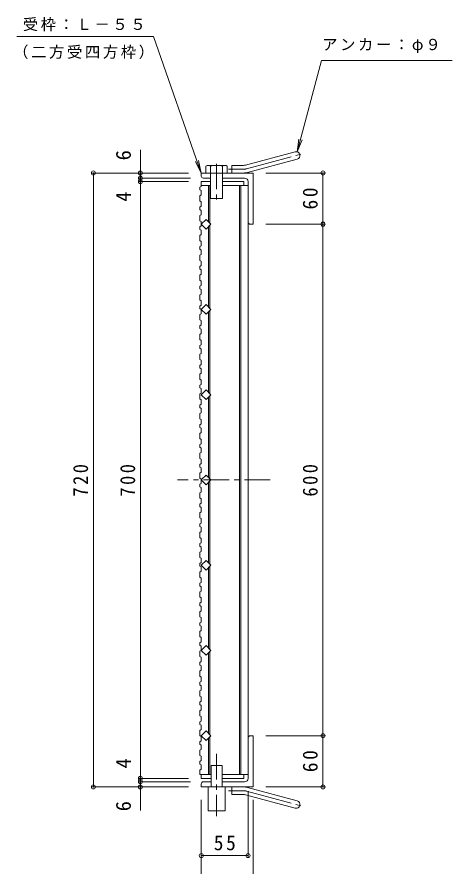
# Model space of a CAD drawing. Units: millimetres, scale not verified. Extents: x -1128 to 1035, y -823 to 795.
# Drawn here: x -61 to 450, y -279 to 718 of the extents above; entities that cross this region are included whole.
import ezdxf
from ezdxf.enums import TextEntityAlignment as Align

# ---------------------------------------------------------------- set-up
doc = ezdxf.new("R2010")
doc.units = ezdxf.units.MM
doc.header["$LTSCALE"] = 6
doc.header["$PDMODE"] = 32
doc.header["$PDSIZE"] = 4.8
doc.linetypes.add('CHAIN1', pattern=[8, 5, -1, 1, -1])
doc.linetypes.add('CHAIN2', pattern=[12, 9, -1, 1, -1])
for name, color, linetype, lineweight in [('A-1_ピット', 2, 'Continuous', 9), ('A-2_蓋', 3, 'Continuous', 9), ('A-4_寸法', 7, 'Continuous', 9), ('A-5_仕様文', 7, 'Continuous', 9), ('A-9_ｸｯｼｮﾝ材', 4, 'Continuous', 9)]:
    doc.layers.add(name, color=color, linetype=linetype, lineweight=lineweight)
doc.styles.add('ＭＳ ゴシック', font='')
doc.styles.get('ＭＳ ゴシック').set_extended_font_data('MS Gothic')

msp = doc.modelspace()

# ---------------------------------------------------------------- linework, layer by layer
at = {"layer": 'A-1_ピット'}
for p, q in [((207.834, 544.193), (266.025, 559.785)), ((210.163, 535.5), (268.354, 551.092)), ((191.689, 534.886), (191.689, 543.887)), ((205.505, 543.887), (191.689, 543.887)), ((155.69, 531.387), (155.69, 534.886)), ((216.689, 534.886), (155.69, 534.886)), ((166.69, 528.886), (158.189, 528.886)), ((206.689, 528.886), (180.69, 528.886)), ((216.689, 534.886), (216.689, 474.887)), ((210.69, 524.886), (210.69, 477.387)), ((213.189, 474.887), (216.689, 474.887)), ((210.69, -175.113), (210.69, -127.613)), ((213.189, -125.113), (216.689, -125.113)), ((216.689, -125.113), (216.689, -185.113)), ((167.19, -179.113), (158.189, -179.113)), ((206.689, -179.113), (180.19, -179.113)), ((155.69, -181.613), (155.69, -185.113)), ((216.689, -185.113), (155.69, -185.113)), ((191.689, -185.113), (191.689, -194.113)), ((210.163, -185.727), (268.354, -201.319)), ((205.505, -194.113), (191.689, -194.113)), ((207.834, -194.42), (266.025, -210.012))]:
    msp.add_line(p, q, dxfattribs=at)
at = {"layer": 'A-1_ピット', "linetype": 'CHAIN2'}
for p, q in [((208.999, 539.847), (274.165, 557.308)), ((205.505, 539.387), (187.885, 539.387)), ((205.505, -189.613), (187.885, -189.613)), ((208.999, -190.073), (274.165, -207.535))]:
    msp.add_line(p, q, dxfattribs=at)
at = {"layer": 'A-1_ピット'}
for centre, radius, start, end in [((267.19, 555.439), 4.5, 285.00014, 104.99991), ((205.505, 552.887), 9, 270, 285.00002), ((158.189, 531.387), 2.5, 180, 270), ((205.505, 552.887), 18, 270, 285), ((206.689, 524.886), 4, 0, 90), ((213.189, 477.387), 2.5, 180, 270), ((213.189, -127.613), 2.5, 90, 180), ((158.189, -181.613), 2.5, 90, 180), ((206.689, -175.113), 4, 270, 0), ((205.505, -203.113), 18, 75, 90), ((205.505, -203.113), 9, 74.99998, 90), ((267.19, -205.665), 4.5, 255.00009, 74.99986)]:
    msp.add_arc(centre, radius, start, end, dxfattribs=at)
at = {"layer": 'A-1_ピット', "linetype": 'CHAIN2'}
for centre, start, end in [((205.505, 552.886), 270, 284.99995), ((205.505, -203.113), 75.00005, 90)]:
    msp.add_arc(centre, 13.5, start, end, dxfattribs=at)
at = {"layer": 'A-2_蓋'}
for p, q in [((154.19, 518.243), (155.69, 519.243)), ((155.69, 524.886), (155.69, 519.243)), ((155.69, 524.886), (166.69, 524.886)), ((155.69, 520.387), (166.69, 520.387)), ((164.19, 520.387), (164.19, 477.7)), ((165.69, 520.387), (165.69, 476.2)), ((180.69, 520.387), (210.69, 520.387)), ((200.69, 520.387), (200.69, -170.613)), ((202.189, 520.387), (202.189, -170.613)), ((210.69, 520.387), (210.69, -170.613)), ((154.19, 518.243), (154.19, 515.243)), ((154.19, 515.243), (155.69, 514.243)), ((154.19, 508.13), (155.69, 509.13)), ((155.69, 514.243), (155.69, 509.13)), ((154.19, 508.13), (154.19, 502.13)), ((154.19, 502.13), (155.69, 501.13)), ((155.69, 496.017), (155.69, 501.13)), ((154.19, 495.017), (155.69, 496.017)), ((154.19, 495.017), (154.19, 492.017)), ((154.19, 492.017), (155.69, 491.017)), ((155.69, 491.017), (155.69, 485.904)), ((154.19, 484.904), (155.69, 485.904)), ((154.19, 484.904), (154.19, 478.904)), ((154.19, 478.904), (155.69, 477.905)), ((154.19, 471.791), (155.69, 472.791)), ((154.19, 471.791), (154.19, 468.791)), ((154.19, 468.791), (155.69, 467.791)), ((155.69, 472.791), (155.69, 477.905)), ((164.19, 472.073), (164.19, 377.7)), ((165.69, 473.573), (165.69, 376.2)), ((154.19, 461.678), (155.69, 462.678)), ((154.19, 461.678), (154.19, 455.678)), ((155.69, 467.791), (155.69, 462.678)), ((154.19, 455.678), (155.69, 454.679)), ((154.19, 448.565), (155.69, 449.565)), ((155.69, 449.565), (155.69, 454.679)), ((154.19, 448.565), (154.19, 445.565)), ((154.19, 445.565), (155.69, 444.565)), ((154.19, 438.452), (155.69, 439.452)), ((155.69, 444.565), (155.69, 439.452)), ((154.19, 438.452), (154.19, 432.452)), ((154.19, 432.452), (155.69, 431.452)), ((155.69, 426.339), (155.69, 431.452)), ((154.19, 425.339), (155.69, 426.339)), ((154.19, 425.339), (154.19, 422.339)), ((154.19, 422.339), (155.69, 421.339)), ((155.69, 421.339), (155.69, 416.226)), ((154.19, 415.226), (155.69, 416.226)), ((154.19, 415.226), (154.19, 409.226)), ((154.19, 409.226), (155.69, 408.226)), ((154.19, 402.113), (155.69, 403.113)), ((154.19, 402.113), (154.19, 399.113)), ((154.19, 399.113), (155.69, 398.113)), ((155.69, 403.113), (155.69, 408.226)), ((154.19, 392), (155.69, 393)), ((154.19, 392), (154.19, 386)), ((155.69, 398.113), (155.69, 393)), ((154.19, 386), (155.69, 385)), ((154.19, 378.887), (155.69, 379.887)), ((154.19, 378.887), (154.19, 375.887)), ((155.69, 379.887), (155.69, 385)), ((154.19, 375.887), (155.69, 374.887)), ((154.19, 368.774), (155.69, 369.774)), ((155.69, 374.887), (155.69, 369.774)), ((164.19, 372.073), (164.19, 277.7)), ((165.69, 373.573), (165.69, 276.2)), ((154.19, 368.774), (154.19, 362.774)), ((154.19, 362.774), (155.69, 361.774)), ((155.69, 356.661), (155.69, 361.774)), ((154.19, 355.661), (155.69, 356.661)), ((154.19, 355.661), (154.19, 352.661)), ((154.19, 352.661), (155.69, 351.661)), ((155.69, 351.661), (155.69, 346.548)), ((154.19, 345.548), (155.69, 346.548)), ((154.19, 345.548), (154.19, 339.548)), ((154.19, 339.548), (155.69, 338.548)), ((154.19, 332.435), (155.69, 333.435)), ((154.19, 332.435), (154.19, 329.435)), ((154.19, 329.435), (155.69, 328.435)), ((155.69, 333.435), (155.69, 338.548)), ((154.19, 322.322), (155.69, 323.322)), ((154.19, 322.322), (154.19, 316.322)), ((155.69, 328.435), (155.69, 323.322)), ((154.19, 316.322), (155.69, 315.322)), ((154.19, 309.209), (155.69, 310.209)), ((154.19, 309.209), (154.19, 306.209)), ((155.69, 310.209), (155.69, 315.322)), ((154.19, 306.209), (155.69, 305.209)), ((154.19, 299.096), (155.69, 300.096)), ((154.19, 299.096), (154.19, 293.096)), ((155.69, 305.209), (155.69, 300.096)), ((154.19, 293.096), (155.69, 292.096)), ((155.69, 286.983), (155.69, 292.096)), ((154.19, 285.983), (155.69, 286.983)), ((154.19, 285.983), (154.19, 282.983)), ((154.19, 282.983), (155.69, 281.983)), ((155.69, 281.983), (155.69, 276.87)), ((154.19, 275.87), (155.69, 276.87)), ((154.19, 275.87), (154.19, 269.87)), ((154.19, 269.87), (155.69, 268.87)), ((164.19, 272.073), (164.19, 177.7)), ((165.69, 273.573), (165.69, 176.2)), ((154.19, 262.757), (155.69, 263.757)), ((154.19, 262.757), (154.19, 259.757)), ((154.19, 259.757), (155.69, 258.757)), ((155.69, 263.757), (155.69, 268.87)), ((154.19, 252.644), (155.69, 253.644)), ((154.19, 252.644), (154.19, 246.644)), ((155.69, 258.757), (155.69, 253.644)), ((154.19, 246.644), (155.69, 245.644)), ((154.19, 239.531), (155.69, 240.531)), ((154.19, 239.531), (154.19, 236.531)), ((155.69, 240.531), (155.69, 245.644)), ((154.19, 236.531), (155.69, 235.531)), ((154.19, 229.418), (155.69, 230.418)), ((154.19, 229.418), (154.19, 223.418)), ((155.69, 235.531), (155.69, 230.418)), ((154.19, 223.418), (155.69, 222.418)), ((155.69, 217.305), (155.69, 222.418)), ((154.19, 216.305), (155.69, 217.305)), ((154.19, 216.305), (154.19, 213.305)), ((154.19, 213.305), (155.69, 212.305)), ((155.69, 212.305), (155.69, 207.192)), ((154.19, 206.192), (155.69, 207.192)), ((154.19, 206.192), (154.19, 200.192)), ((154.19, 200.192), (155.69, 199.192)), ((154.19, 193.079), (155.69, 194.079)), ((154.19, 193.079), (154.19, 190.079)), ((154.19, 190.079), (155.69, 189.079)), ((155.69, 194.079), (155.69, 199.192)), ((154.19, 182.966), (155.69, 183.966)), ((154.19, 182.966), (154.19, 176.966)), ((155.69, 189.079), (155.69, 183.966)), ((154.19, 176.966), (155.69, 175.966)), ((154.19, 169.853), (155.69, 170.853)), ((154.19, 169.853), (154.19, 166.853)), ((155.69, 170.853), (155.69, 175.966)), ((164.19, 77.7), (164.19, 172.073)), ((165.69, 76.2), (165.69, 173.573)), ((154.19, 166.853), (155.69, 165.853)), ((154.19, 159.74), (155.69, 160.74)), ((154.19, 159.74), (154.19, 153.74)), ((155.69, 165.853), (155.69, 160.74)), ((154.19, 153.74), (155.69, 152.74)), ((155.69, 147.627), (155.69, 152.74)), ((154.19, 146.627), (155.69, 147.627)), ((154.19, 146.627), (154.19, 143.627)), ((154.19, 143.627), (155.69, 142.627)), ((155.69, 142.627), (155.69, 137.514)), ((154.19, 136.514), (155.69, 137.514)), ((154.19, 136.514), (154.19, 130.514)), ((154.19, 130.514), (155.69, 129.514)), ((154.19, 123.401), (155.69, 124.402)), ((154.19, 123.401), (154.19, 120.401)), ((154.19, 120.401), (155.69, 119.401)), ((155.69, 124.402), (155.69, 129.514)), ((154.19, 113.288), (155.69, 114.288)), ((154.19, 113.288), (154.19, 107.288)), ((155.69, 119.401), (155.69, 114.288)), ((154.19, 107.288), (155.69, 106.288)), ((154.19, 100.175), (155.69, 101.176)), ((154.19, 100.175), (154.19, 97.175)), ((155.69, 101.176), (155.69, 106.288)), ((154.19, 97.175), (155.69, 96.175)), ((154.19, 90.062), (155.69, 91.062)), ((154.19, 90.062), (154.19, 84.062)), ((155.69, 96.175), (155.69, 91.062)), ((154.19, 84.062), (155.69, 83.062)), ((155.69, 77.95), (155.69, 83.062)), ((154.19, 76.949), (155.69, 77.95)), ((154.19, 76.949), (154.19, 73.95)), ((154.19, 73.95), (155.69, 72.949)), ((155.69, 72.949), (155.69, 67.836)), ((164.19, -22.3), (164.19, 72.073)), ((165.69, -23.8), (165.69, 73.573)), ((154.19, 66.836), (155.69, 67.836)), ((154.19, 66.836), (154.19, 60.836)), ((154.19, 60.836), (155.69, 59.836)), ((155.69, 54.724), (155.69, 59.836)), ((154.19, 53.723), (155.69, 54.724)), ((154.19, 53.723), (154.19, 50.723)), ((154.19, 50.723), (155.69, 49.723)), ((154.19, 43.61), (155.69, 44.61)), ((154.19, 43.61), (154.19, 37.61)), ((155.69, 49.723), (155.69, 44.61)), ((154.19, 37.61), (155.69, 36.61)), ((154.19, 30.497), (155.69, 31.498)), ((154.19, 30.497), (154.19, 27.497)), ((155.69, 31.498), (155.69, 36.61)), ((154.19, 27.497), (155.69, 26.497)), ((154.19, 20.384), (155.69, 21.384)), ((154.19, 20.384), (154.19, 14.384)), ((155.69, 26.497), (155.69, 21.384)), ((154.19, 14.384), (155.69, 13.384)), ((155.69, 8.272), (155.69, 13.384)), ((154.19, 7.272), (155.69, 8.272)), ((154.19, 7.272), (154.19, 4.271)), ((154.19, 4.271), (155.69, 3.271)), ((155.69, 3.271), (155.69, -1.842)), ((154.19, -2.842), (155.69, -1.842)), ((154.19, -2.842), (154.19, -8.842)), ((154.19, -8.842), (155.69, -9.842)), ((155.69, -14.954), (155.69, -9.842)), ((154.19, -15.954), (155.69, -14.954)), ((154.19, -15.954), (154.19, -18.954)), ((154.19, -18.954), (155.69, -19.955)), ((154.19, -26.068), (155.69, -25.067)), ((154.19, -26.068), (154.19, -32.068)), ((155.69, -19.955), (155.69, -25.067)), ((164.19, -122.3), (164.19, -27.927)), ((165.69, -123.8), (165.69, -26.427)), ((154.19, -32.068), (155.69, -33.068)), ((154.19, -39.18), (155.69, -38.18)), ((154.19, -39.18), (154.19, -42.18)), ((155.69, -38.18), (155.69, -33.068)), ((154.19, -49.294), (155.69, -48.293)), ((154.19, -49.294), (154.19, -55.294)), ((154.19, -55.294), (155.69, -56.294)), ((155.69, -61.406), (155.69, -56.294)), ((154.19, -62.406), (155.69, -61.406)), ((154.19, -62.406), (154.19, -65.406)), ((154.19, -72.52), (155.69, -71.519)), ((154.19, -72.52), (154.19, -78.52)), ((154.19, -78.52), (155.69, -79.52)), ((155.69, -84.632), (155.69, -79.52)), ((154.19, -85.632), (155.69, -84.632)), ((154.19, -85.632), (154.19, -88.632)), ((154.19, -95.746), (155.69, -94.745)), ((154.19, -95.746), (154.19, -101.746)), ((154.19, -101.746), (155.69, -102.746)), ((154.19, -108.858), (155.69, -107.858)), ((154.19, -108.858), (154.19, -111.858)), ((155.69, -107.858), (155.69, -102.746)), ((154.19, -118.971), (155.69, -117.971)), ((154.19, -118.971), (154.19, -124.972)), ((154.19, -124.972), (155.69, -125.972)), ((155.69, -131.084), (155.69, -125.972)), ((164.19, -170.613), (164.19, -127.927)), ((165.69, -170.613), (165.69, -126.427)), ((154.19, -132.084), (155.69, -131.084)), ((154.19, -132.084), (154.19, -135.084)), ((154.19, -142.197), (155.69, -141.197)), ((154.19, -142.197), (154.19, -148.198)), ((154.19, -148.198), (155.69, -149.198)), ((155.69, -154.31), (155.69, -149.198)), ((154.19, -155.31), (155.69, -154.31)), ((154.19, -155.31), (154.19, -158.31)), ((154.19, -165.423), (155.69, -164.423)), ((154.19, -165.423), (154.19, -170.613)), ((154.19, -170.613), (167.19, -170.613)), ((155.69, -175.113), (155.69, -170.613)), ((155.69, -175.113), (167.19, -175.113)), ((180.19, -170.613), (210.69, -170.613))]:
    msp.add_line(p, q, dxfattribs=at)
at = {"layer": 'A-2_蓋', "linetype": 'CHAIN1'}
msp.add_line((236.503, 174.887), (127.907, 174.887), dxfattribs=at)
at = {"layer": 'A-2_蓋'}
for points in [[(180.69, 524.886), (205.69, 524.886), (205.69, 520.387)], [(154.19, -42.18), (155.69, -43.181), (155.69, -48.293)], [(154.19, -65.406), (155.69, -66.407), (155.69, -71.519)], [(154.19, -88.632), (155.69, -89.633), (155.69, -94.745)], [(154.19, -111.858), (155.69, -112.858), (155.69, -117.971)], [(154.19, -135.084), (155.69, -136.084), (155.69, -141.197)], [(154.19, -158.31), (155.69, -159.31), (155.69, -164.423)], [(180.19, -175.113), (205.69, -175.113), (205.69, -170.613)]]:
    msp.add_lwpolyline(points, dxfattribs=at)
for points in [[(167.003, 474.887), (161.346, 469.23), (155.69, 474.887), (161.346, 480.543)], [(167.003, 374.887), (161.346, 369.23), (155.69, 374.887), (161.346, 380.543)], [(167.003, 274.887), (161.346, 269.23), (155.69, 274.887), (161.346, 280.543)], [(167.003, 174.887), (161.346, 180.543), (155.69, 174.887), (161.346, 169.23)], [(167.003, 74.887), (161.346, 80.543), (155.69, 74.887), (161.346, 69.23)], [(167.003, -25.113), (161.346, -19.457), (155.69, -25.113), (161.346, -30.77)], [(167.003, -125.113), (161.346, -119.457), (155.69, -125.113), (161.346, -130.77)]]:
    msp.add_lwpolyline(points, close=True, dxfattribs=at)
at = {"layer": 'A-4_寸法'}
for p, q in [((84.325, -212.735), (84.325, 562.075)), ((140.689, 534.886), (27.293, 534.886)), ((29.092, -185.113), (29.092, 534.886)), ((143.19, 528.886), (82.525, 528.886)), ((231.69, 534.886), (300.43, 534.886)), ((298.63, -185.113), (298.63, 534.886)), ((140.689, 524.886), (82.525, 524.886)), ((231.69, 474.887), (300.43, 474.887)), ((231.69, -125.113), (300.43, -125.113)), ((140.689, -175.113), (82.525, -175.113)), ((143.19, -179.113), (82.525, -179.113)), ((140.689, -185.113), (27.293, -185.113)), ((231.69, -185.113), (300.43, -185.113)), ((210.69, -190.113), (210.69, -267.514)), ((155.69, -200.113), (155.69, -315.514)), ((216.689, -200.113), (216.689, -315.514)), ((155.69, -265.714), (210.69, -265.714))]:
    msp.add_line(p, q, dxfattribs=at)
for p in [(29.092, 534.886), (84.325, 534.886), (84.325, 528.886), (298.63, 534.886), (84.325, 524.886), (298.63, 474.887), (298.63, -125.113), (84.325, -175.113), (84.325, -179.113), (29.092, -185.113), (84.325, -185.113), (298.63, -185.113), (155.69, -265.714), (210.69, -265.714)]:
    msp.add_point(p, dxfattribs=at)
at = {"layer": 'A-5_仕様文'}
for p, q in [((-60.643, 694.946), (99.802, 694.946)), ((268.354, 559.785), (297.052, 666.887)), ((297.052, 666.887), (450.163, 666.887)), ((268.354, 559.785), (270.312, 574.657)), ((268.354, 559.785), (274.094, 573.644)), ((155.69, 534.886), (152.636, 549.572))]:
    msp.add_line(p, q, dxfattribs=at)
msp.add_lwpolyline([(99.802, 694.946), (155.69, 534.886), (148.939, 548.281)], dxfattribs=at)
at = {"layer": 'A-9_ｸｯｼｮﾝ材'}
for p, q in [((163.97, 543.847), (183.409, 543.847)), ((166.69, 534.886), (166.69, 542.806)), ((180.69, 534.886), (180.69, 542.806)), ((186.129, 542.806), (186.129, 534.886)), ((166.69, 534.886), (166.69, 504.886)), ((180.69, 534.886), (180.69, 504.886)), ((166.69, 504.886), (180.69, 504.886)), ((167.19, -160.113), (180.19, -160.113)), ((167.19, -160.113), (167.19, -185.114)), ((180.19, -160.113), (180.19, -185.114)), ((163.689, -185.114), (163.689, -213.114)), ((183.69, -185.114), (183.69, -213.114)), ((163.689, -213.114), (183.69, -213.114))]:
    msp.add_line(p, q, dxfattribs=at)
at = {"layer": 'A-9_ｸｯｼｮﾝ材', "linetype": 'CHAIN1'}
for p, q in [((173.69, 545.781), (173.69, 499.425)), ((173.69, -146.41), (173.69, -219.606))]:
    msp.add_line(p, q, dxfattribs=at)
at = {"layer": 'A-9_ｸｯｼｮﾝ材'}
msp.add_lwpolyline([(161.251, 542.806), (161.251, 534.886), (186.129, 534.886)], dxfattribs=at)
for centre, radius, start, end in [((163.97, 539.773), 4.074, 48.12389, 131.8763), ((173.69, 519.78), 24.066, 73.09029, 106.90971), ((183.409, 539.773), 4.074, 48.1237, 131.87611)]:
    msp.add_arc(centre, radius, start, end, dxfattribs=at)

# ---------------------------------------------------------------- texts
at = {"layer": 'A-4_寸法', "color": 2, "style": 'ＭＳ ゴシック'}
for s, p in [('6', (78.325, 549.715)), ('4', (78.325, 501.171)), ('4', (78.325, -163.52)), ('6', (78.325, -213.719))]:
    msp.add_text(s, height=17.6, rotation=90, dxfattribs=at).set_placement(p, align=Align.BOTTOM_LEFT)
at = {"layer": 'A-4_寸法', "color": 2, "char_height": 17.6, "attachment_point": 7, "rotation": 90, "style": 'ＭＳ ゴシック'}
for s, insert in [('\\T1.27;\\W0.95;60', (292.63, 492.137)), ('\\T1.27;\\W0.9;720', (23.092, 155.387)), ('\\T1.27;\\W0.9;700', (78.325, 155.387)), ('\\T1.27;\\W0.9;600', (292.63, 155.387)), ('\\T1.27;\\W0.95;60', (292.63, -167.863))]:
    msp.add_mtext(s, dxfattribs=dict(at, insert=insert))
at = {"layer": 'A-4_寸法', "color": 2, "insert": (170.44, -259.714), "char_height": 17.6, "attachment_point": 7, "style": 'ＭＳ ゴシック'}
msp.add_mtext('\\T1.27;\\W0.95;55', dxfattribs=at)
at = {"layer": 'A-5_仕様文', "char_height": 13.2, "attachment_point": 7, "style": 'ＭＳ ゴシック'}
for s, insert in [('\\T1.17;受枠：Ｌ－５５', (-53.872, 701.264)), ('\\T1.17;アンカー：φ９', (297.68, 675.492)), ('\\T1.17;（二方受四方枠）', (-65.198, 668.543))]:
    msp.add_mtext(s, dxfattribs=dict(at, insert=insert))

doc.saveas('drawing.dxf')
